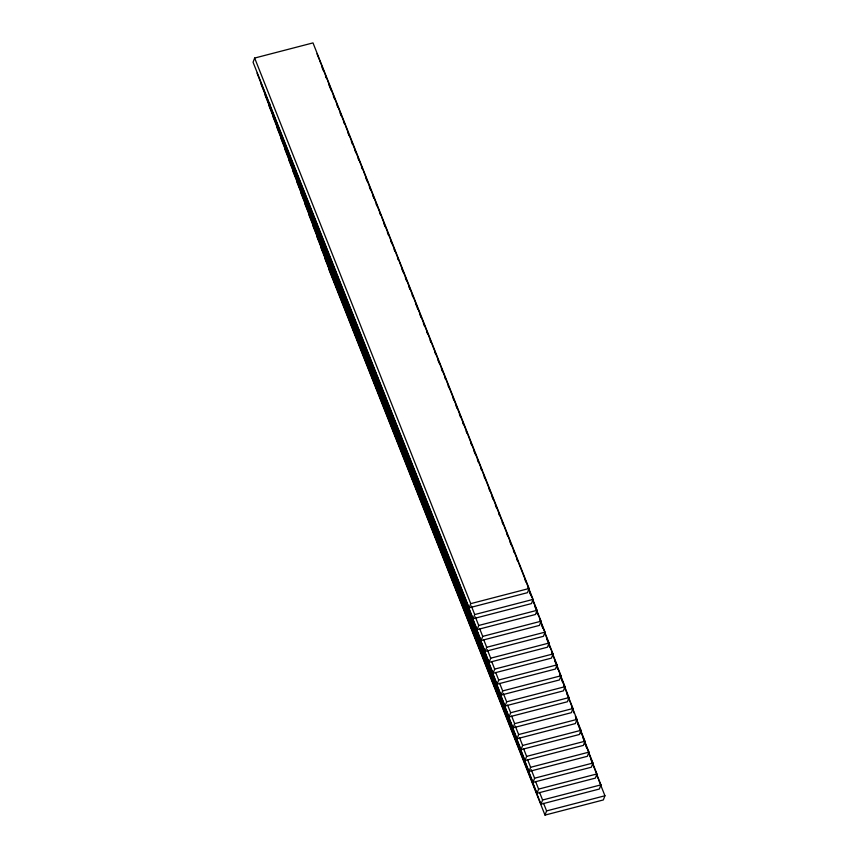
<?xml version="1.0" encoding="UTF-8"?>
<svg xmlns="http://www.w3.org/2000/svg" width="858" height="858" viewBox="0 0 858 858"><rect width="100%" height="100%" fill="white"/><g stroke="black" fill="none" stroke-linecap="round" stroke-linejoin="round"><path stroke-width="1.29" d="M254.654 58.054L253.067 62.237L469.144 607.829L527.498 592.674L529.086 588.491L312.998 42.9L254.654 58.054L470.731 603.646L469.144 607.829M269.83 103.786L269.037 105.877L485.113 651.469L543.468 636.304L545.044 632.131L539.425 617.921M301.769 191.055L300.976 193.147L517.052 738.738L575.396 723.573L576.984 719.401L572.854 708.976M325.718 256.51L324.925 258.601L541.001 804.193L599.356 789.028L600.943 784.856L596.814 774.431M525.568 580.458L533.075 599.399L531.488 603.582L473.144 618.736L474.721 614.564L471.353 606.038M532.561 598.938L537.065 610.306L535.478 614.489L477.134 629.643L478.721 625.471L475.343 616.945M532.432 599.431L541.055 621.213L539.467 625.396L481.124 640.561L482.711 636.379L479.708 628.796M485.113 651.469L486.701 647.286L483.697 639.714M544.54 631.67L549.045 643.039L547.458 647.211L489.103 662.376L490.69 658.193L487.312 649.667M546.278 636.893L553.035 653.946L551.447 658.129L493.103 673.283L494.68 669.101L491.688 661.529M551.394 650.643L557.024 664.853L555.437 669.036L497.093 684.191L498.68 680.008L495.677 672.436M556.52 664.392L561.014 675.761L559.437 679.944L501.083 695.098L502.67 690.926L499.667 683.343M560.885 676.254L565.014 686.668L563.427 690.851L505.072 706.016L506.66 701.833L503.281 693.307M563.374 683.376L569.004 697.575L567.417 701.758L509.073 716.923L510.649 712.741L507.646 705.158M568.489 697.125L572.994 708.494L571.407 712.666L513.063 727.831L514.65 723.648L511.647 716.076M517.052 738.738L518.64 734.555L515.261 726.029M575.353 716.098L580.973 730.308L579.397 734.491L521.042 749.645L522.629 745.463L519.626 737.891M579.718 727.959L584.974 741.215L583.386 745.398L525.032 760.553L526.619 756.381L523.616 748.798M584.834 741.709L588.963 752.123L587.376 756.306L529.032 771.46L530.609 767.288L527.616 759.705M586.572 746.932L592.953 763.03L591.366 767.213L533.022 782.378L534.609 778.195L531.231 769.669M591.698 760.681L596.943 773.937L595.366 778.12L537.011 793.285L538.599 789.103L535.596 781.52M541.001 804.193L542.588 800.01L539.585 792.438M598.552 779.654L604.933 795.763L603.346 799.946L545.002 815.1L546.578 810.917L543.586 803.345M470.731 603.646L529.086 588.491M474.721 614.564L533.075 599.399M478.721 625.471L537.065 610.306M482.711 636.379L541.055 621.213M486.701 647.286L545.044 632.131M490.69 658.193L549.045 643.039M494.68 669.101L553.035 653.946M498.68 680.008L557.024 664.853M502.67 690.926L561.014 675.761M506.66 701.833L565.014 686.668M510.649 712.741L569.004 697.575M514.65 723.648L572.994 708.494M518.64 734.555L576.984 719.401M522.629 745.463L580.973 730.308M526.619 756.381L584.974 741.215M530.609 767.288L588.963 752.123M534.609 778.195L592.953 763.03M538.599 789.103L596.943 773.937M542.588 800.01L600.943 784.856M546.578 810.917L604.933 795.763M316.999 53.807L319.251 59.492M319.616 60.435L321.117 64.232M321.493 65.176L327.123 79.386M327.499 80.33L330.502 87.913M330.877 88.857L333.88 96.428M334.255 97.383L337.248 104.955M337.623 105.909L345.131 124.85M345.506 125.794L348.509 133.376M348.884 134.32L351.887 141.902M352.263 142.846L355.255 150.429M355.63 151.373L363.138 170.313M363.513 171.268L366.516 178.839M366.892 179.783L369.884 187.366M370.259 188.31L381.145 215.776M381.52 216.731L384.523 224.303M384.899 225.257L387.891 232.829M388.266 233.784L389.768 237.569M390.143 238.513L395.774 252.724M396.149 253.668L399.152 261.25M399.528 262.194L402.531 269.777M402.906 270.72L405.898 278.292M406.274 279.247L413.781 298.187M414.157 299.131L417.16 306.714M417.535 307.657L420.527 315.24M420.903 316.184L423.906 323.766M424.281 324.71L431.789 343.65M432.164 344.605L435.167 352.177M435.542 353.131L438.535 360.703M438.91 361.647L449.796 389.124M450.171 390.068L453.174 397.64M453.539 398.595L456.542 406.166M456.917 407.121L467.803 434.588M468.178 435.532L471.171 443.114M471.546 444.058L474.549 451.64M474.924 452.584L482.432 471.525M482.807 472.479L485.81 480.051M486.186 480.995L489.178 488.577M489.553 489.521L492.556 497.104M492.932 498.048L500.439 516.988M500.815 517.942L503.807 525.514M504.182 526.469L507.185 534.041M507.561 534.995L510.564 542.567M510.939 543.511L518.447 562.462M518.822 563.406L521.814 570.988M522.19 571.932L525.193 579.504M322.115 67.557L323.241 70.399M325.493 76.083L326.244 77.981M328.861 84.61L329.611 86.508M329.987 87.452L331.113 90.294M333.365 95.978L334.491 98.82M336.744 104.504L337.87 107.347M340.122 113.02L341.248 115.862M343.5 121.546L344.24 123.445M347.994 132.915L349.12 135.757M351.372 141.441L352.499 144.283M354.751 149.968L355.877 152.81M358.129 158.494L358.88 160.382M361.497 167.02L362.248 168.908M366.001 178.378L367.127 181.22M369.38 186.905L370.506 189.747M372.758 195.431L373.884 198.273M376.136 203.957L376.887 205.856M379.504 212.484L380.255 214.371M384.009 223.852L385.135 226.694M387.387 232.379L388.513 235.21M390.765 240.894L391.891 243.736M394.133 249.421L394.884 251.319M397.511 257.947L398.262 259.845M402.016 269.315L403.142 272.158M405.394 277.842L406.52 280.684M408.773 286.368L409.899 289.21M412.14 294.884L412.891 296.782M415.519 303.41L416.269 305.309M416.645 306.252L417.771 309.094M420.023 314.779L421.149 317.621M423.402 323.305L424.528 326.147M426.78 331.832L427.52 333.73M430.148 340.358L430.898 342.245M434.652 351.726L435.778 354.569M438.03 360.242L439.157 363.084M441.409 368.768L442.535 371.611M444.776 377.295L445.527 379.193M448.155 385.821L448.906 387.719M452.659 397.19L453.785 400.032M456.038 405.716L457.164 408.558M459.416 414.242L460.542 417.074M462.784 422.758L463.534 424.656M466.162 431.284L466.913 433.183M470.667 442.653L471.793 445.495M474.045 451.179L475.171 454.021M477.423 459.706L478.539 462.548M480.791 468.232L481.542 470.12M484.169 476.748L484.92 478.646M488.674 488.116L489.8 490.958M492.052 496.643L493.178 499.485M495.42 505.169L496.546 508.011M498.798 513.695L499.549 515.594M502.177 522.222L502.927 524.109M506.681 533.59L507.807 536.432M510.06 542.106L511.186 544.948M513.427 550.632L514.178 552.531M516.806 559.159L517.556 561.057M524.688 579.053L525.815 581.896M528.056 587.58L532.185 597.994M529.804 592.803L530.93 595.645M534.92 606.552L536.046 609.395M537.172 612.237L539.049 616.966M536.658 611.775L537.784 614.618M540.036 620.302L544.165 630.727M541.784 625.525L542.899 628.367M544.401 632.164L545.903 635.95M546.9 639.274L548.026 642.116M549.152 644.959L551.018 649.699M548.637 644.508L549.764 647.35M552.016 653.035L552.766 654.922M553.142 655.866L556.145 663.449M554.879 661.1L556.005 663.942M556.381 664.886L557.882 668.672M558.258 669.626L560.51 675.31M556.617 666.323L557.743 669.165M559.995 674.849L562.998 682.421M561.743 680.072L562.869 682.914M563.996 685.756L564.736 687.655M565.111 688.599L567.363 694.283M566.859 693.822L567.985 696.664M568.361 697.608L569.862 701.404M570.238 702.348L572.479 708.032M571.975 707.571L573.101 710.413M573.476 711.368L574.227 713.255M575.965 718.478L576.715 720.377M577.091 721.321L579.343 727.005M577.713 723.712L578.453 725.6M578.828 726.554L579.954 729.397M580.33 730.34L581.08 732.239M581.456 733.182L584.459 740.754M580.576 731.777L581.703 734.62M582.829 737.462L583.579 739.349M583.955 740.304L586.196 745.988M584.566 742.685L585.317 744.583M585.692 745.527L586.818 748.369M588.32 752.155L591.323 759.738M590.808 759.276L591.934 762.119M592.31 763.062L593.06 764.961M593.436 765.904L596.439 773.487M597.05 775.868L598.176 778.71M257.057 73.145L473.144 618.736M261.057 84.063L477.134 629.643M265.047 94.97L481.124 640.561M273.026 116.785L489.103 662.376M277.027 127.692L493.103 673.283M281.016 138.599L497.093 684.191M285.006 149.507L501.083 695.098M288.996 160.425L505.072 706.016M292.986 171.332L509.073 716.923M296.986 182.239L513.063 727.831M304.965 204.054L521.042 749.645M308.955 214.961L525.032 760.553M312.956 225.868L529.032 771.46M316.945 236.787L533.022 782.378M320.935 247.694L537.011 793.285M328.914 269.509L545.002 815.1"/></g></svg>
